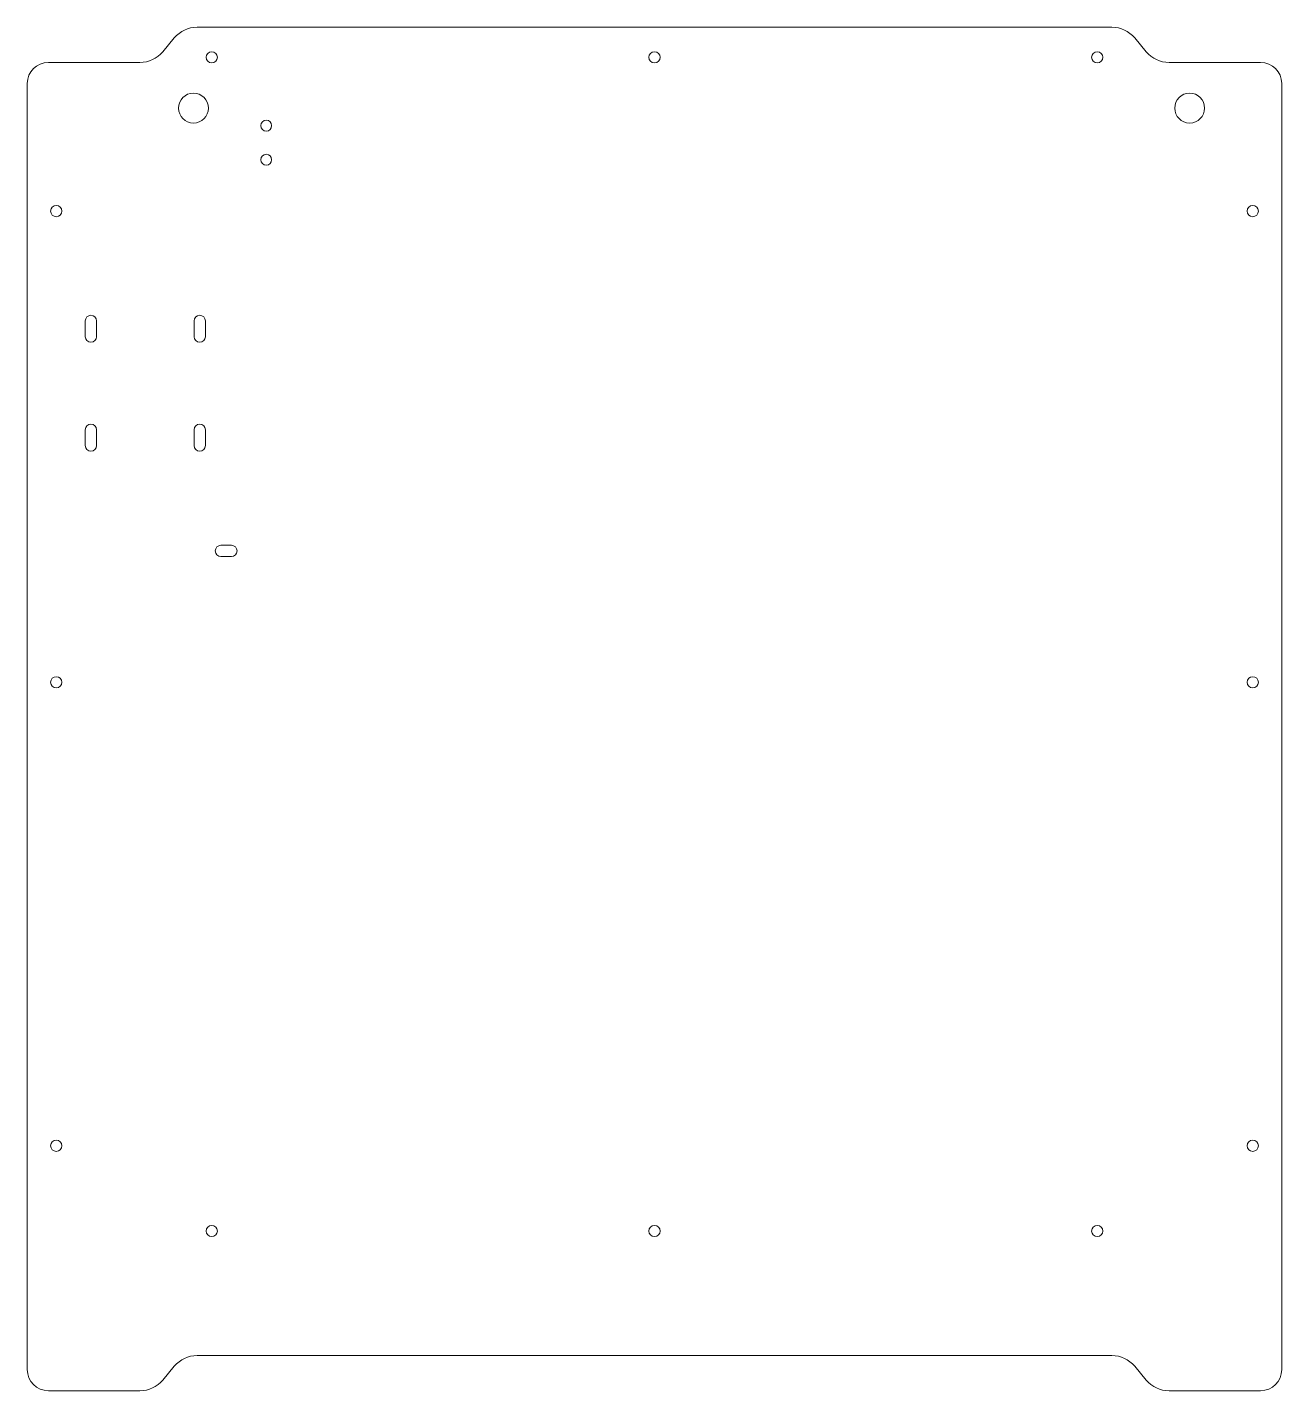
# Model space of a CAD drawing. Header units: millimetres. Extents: x -179 to 179, y -194 to 194.
import ezdxf

# ---------------------------------------------------------------- set-up
doc = ezdxf.new("R2010")
doc.units = ezdxf.units.MM

msp = doc.modelspace()

# ---------------------------------------------------------------- linework, layer by layer
at = {"color": 7, "linetype": 'Continuous', "lineweight": 15}
for p, q in [((-130.15, 194), (130.15, 194)), ((-136.66, 190.96), (-139.95, 187.04)), ((136.66, 190.96), (139.95, 187.04)), ((-146.46, 184), (-172.5, 184)), ((146.46, 184), (172.5, 184)), ((-178.5, 178), (-178.5, -188)), ((178.5, 178), (178.5, -188)), ((-162, 110.45), (-162, 105.95)), ((-158.8, 110.45), (-158.8, 105.95)), ((-131, 110.45), (-131, 105.95)), ((-127.8, 110.45), (-127.8, 105.95)), ((-162, 74.95), (-162, 79.45)), ((-158.8, 74.95), (-158.8, 79.45)), ((-131, 74.95), (-131, 79.45)), ((-127.8, 74.95), (-127.8, 79.45)), ((-123.4, 46.6), (-120.4, 46.6)), ((-120.4, 43.4), (-123.4, 43.4)), ((130.15, -184), (-130.15, -184)), ((-139.95, -190.96), (-136.66, -187.04)), ((139.95, -190.96), (136.66, -187.04)), ((-172.5, -194), (-146.46, -194)), ((172.5, -194), (146.46, -194))]:
    msp.add_line(p, q, dxfattribs=at)
for centre, radius in [((-126, 185.45), 1.6), ((0, 185.45), 1.6), ((126, 185.45), 1.6), ((-131.2, 171), 4.25), ((152.3, 171), 4.25), ((-110.5, 166), 1.55), ((-110.5, 156.3), 1.55), ((-170.25, 141.7), 1.6), ((170.25, 141.7), 1.6), ((-170.25, 7.6), 1.6), ((170.25, 7.6), 1.6), ((-170.25, -124.3), 1.6), ((170.25, -124.3), 1.6), ((-126, -148.55), 1.6), ((0, -148.55), 1.6), ((126, -148.55), 1.6)]:
    msp.add_circle(centre, radius, dxfattribs=at)
for centre, radius, start, end in [((-130.15, 185.5), 8.5, 90, 140), ((130.15, 185.5), 8.5, 40, 90), ((-146.46, 192.5), 8.5, 270, 320), ((146.46, 192.5), 8.5, 220, 270), ((-172.5, 178), 6, 90, 180), ((172.5, 178), 6, 0, 90), ((-160.4, 110.45), 1.6, 0, 180), ((-129.4, 110.45), 1.6, 0, 180), ((-160.4, 105.95), 1.6, 180, 0), ((-129.4, 105.95), 1.6, 180, 0), ((-160.4, 79.45), 1.6, 0, 180), ((-129.4, 79.45), 1.6, 0, 180), ((-160.4, 74.95), 1.6, 180, 0), ((-129.4, 74.95), 1.6, 180, 0), ((-123.4, 45), 1.6, 90, 270), ((-120.4, 45), 1.6, 270, 90), ((-130.15, -192.5), 8.5, 90, 140), ((130.15, -192.5), 8.5, 40, 90), ((-172.5, -188), 6, 180, 270), ((172.5, -188), 6, 270, 0), ((-146.46, -185.5), 8.5, 270, 320), ((146.46, -185.5), 8.5, 220, 270)]:
    msp.add_arc(centre, radius, start, end, dxfattribs=at)

doc.saveas('drawing.dxf')
